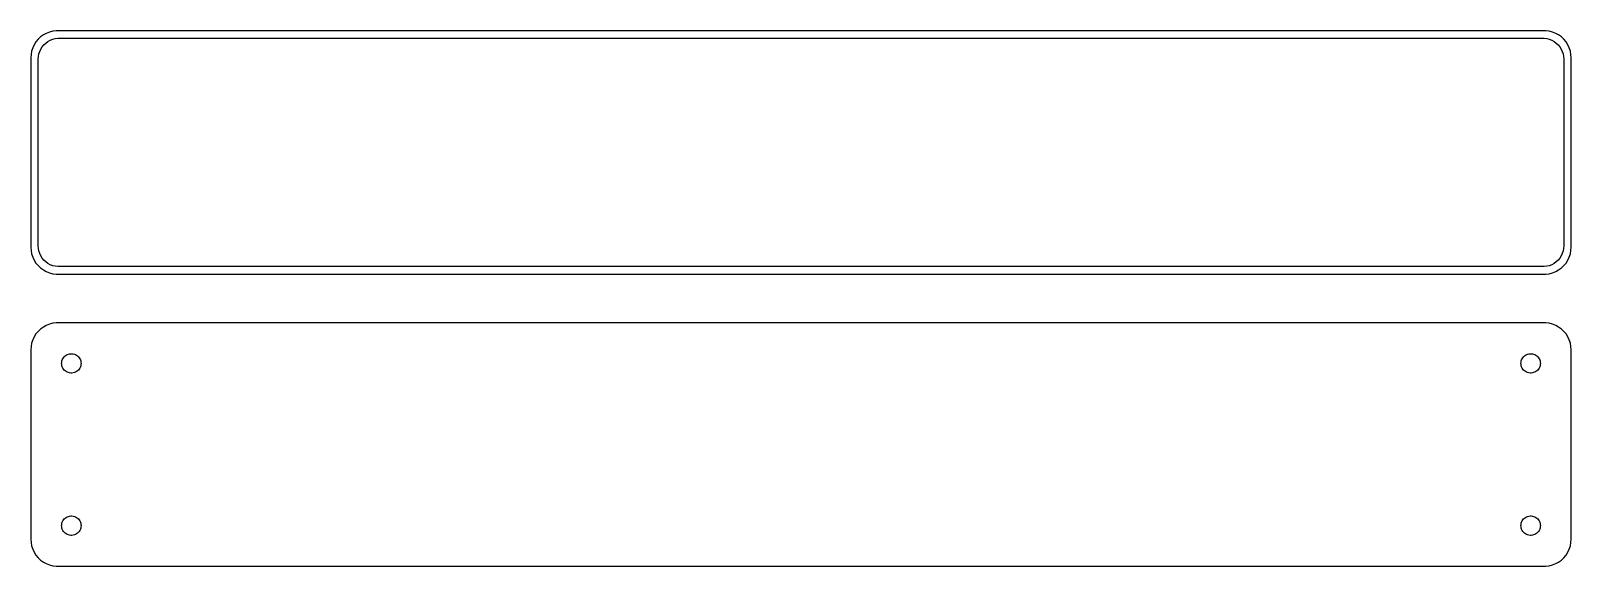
# Model space of a CAD drawing. Header units: metres. Extents: x -142 to 142, y 32 to 130.
import ezdxf

# ---------------------------------------------------------------- set-up
doc = ezdxf.new("R2010")
doc.units = ezdxf.units.M

msp = doc.modelspace()

# ---------------------------------------------------------------- linework, layer by layer
for p, q in [((-141.545, 128.439), (-141.882, 127.909)), ((-141.145, 128.923), (-141.545, 128.439)), ((-140.687, 129.353), (-141.145, 128.923)), ((-140.179, 129.722), (-140.687, 129.353)), ((-139.629, 130.024), (-140.179, 129.722)), ((-139.716, 128.231), (-139.323, 128.517)), ((-139.045, 130.255), (-139.629, 130.024)), ((-139.323, 128.517), (-138.898, 128.751)), ((-138.437, 130.411), (-139.045, 130.255)), ((-138.898, 128.751), (-138.446, 128.93)), ((-138.446, 128.93), (-137.975, 129.051)), ((-137.814, 130.49), (-138.437, 130.411)), ((-137.975, 129.051), (-137.493, 129.112)), ((137.814, 130.49), (-137.814, 130.49)), ((-137.493, 129.112), (137.493, 129.112)), ((137.493, 129.112), (137.975, 129.051)), ((138.437, 130.411), (137.814, 130.49)), ((137.975, 129.051), (138.446, 128.93)), ((139.045, 130.255), (138.437, 130.411)), ((138.446, 128.93), (138.898, 128.751)), ((138.898, 128.751), (139.323, 128.517)), ((139.629, 130.024), (139.045, 130.255)), ((139.323, 128.517), (139.716, 128.231)), ((140.179, 129.722), (139.629, 130.024)), ((140.687, 129.353), (140.179, 129.722)), ((141.145, 128.923), (140.687, 129.353)), ((141.545, 128.439), (141.145, 128.923)), ((141.882, 127.909), (141.545, 128.439)), ((-142.461, 126.127), (-142.5, 125.5)), ((-142.5, 125.5), (-142.5, 90.5)), ((-142.343, 126.743), (-142.461, 126.127)), ((-142.149, 127.341), (-142.343, 126.743)), ((-141.882, 127.909), (-142.149, 127.341)), ((-141.119, 125.25), (-141.089, 125.735)), ((-141.089, 125.735), (-140.998, 126.212)), ((-140.998, 126.212), (-140.848, 126.674)), ((-140.848, 126.674), (-140.641, 127.114)), ((-140.641, 127.114), (-140.38, 127.524)), ((-140.38, 127.524), (-140.071, 127.899)), ((-140.071, 127.899), (-139.716, 128.231)), ((139.716, 128.231), (140.071, 127.899)), ((140.071, 127.899), (140.38, 127.524)), ((140.38, 127.524), (140.641, 127.114)), ((140.641, 127.114), (140.848, 126.674)), ((140.848, 126.674), (140.998, 126.212)), ((140.998, 126.212), (141.089, 125.735)), ((141.089, 125.735), (141.119, 125.25)), ((142.149, 127.341), (141.882, 127.909)), ((142.343, 126.743), (142.149, 127.341)), ((142.461, 126.127), (142.343, 126.743)), ((142.5, 125.5), (142.461, 126.127)), ((142.5, 90.5), (142.5, 125.5)), ((-141.119, 90.75), (-141.119, 125.25)), ((141.119, 125.25), (141.119, 90.75)), ((-142.5, 90.5), (-142.461, 89.8733)), ((-142.461, 89.8733), (-142.343, 89.2566)), ((-142.343, 89.2566), (-142.149, 88.6594)), ((-142.149, 88.6594), (-141.882, 88.0912)), ((-141.089, 90.265), (-141.119, 90.75)), ((-140.998, 89.7877), (-141.089, 90.265)), ((-140.848, 89.3256), (-140.998, 89.7877)), ((-140.641, 88.8859), (-140.848, 89.3256)), ((-140.38, 88.4756), (-140.641, 88.8859)), ((-140.071, 88.1012), (-140.38, 88.4756)), ((140.38, 88.4756), (140.071, 88.1012)), ((140.641, 88.8859), (140.38, 88.4756)), ((140.848, 89.3256), (140.641, 88.8859)), ((140.998, 89.7877), (140.848, 89.3256)), ((141.089, 90.265), (140.998, 89.7877)), ((141.119, 90.75), (141.089, 90.265)), ((141.882, 88.0912), (142.149, 88.6594)), ((142.149, 88.6594), (142.343, 89.2566)), ((142.343, 89.2566), (142.461, 89.8733)), ((142.461, 89.8733), (142.5, 90.5)), ((-141.882, 88.0912), (-141.545, 87.5611)), ((-141.545, 87.5611), (-141.145, 87.0773)), ((-141.145, 87.0773), (-140.687, 86.6474)), ((-140.687, 86.6474), (-140.179, 86.2784)), ((-140.179, 86.2784), (-139.629, 85.9759)), ((-139.716, 87.7685), (-140.071, 88.1012)), ((-139.323, 87.4829), (-139.716, 87.7685)), ((-139.629, 85.9759), (-139.045, 85.7447)), ((-138.898, 87.2488), (-139.323, 87.4829)), ((-139.045, 85.7447), (-138.437, 85.5886)), ((-138.446, 87.0699), (-138.898, 87.2488)), ((-137.975, 86.9491), (-138.446, 87.0699)), ((-138.437, 85.5886), (-137.814, 85.5099)), ((-137.493, 86.8882), (-137.975, 86.9491)), ((-137.814, 85.5099), (137.814, 85.5099)), ((137.493, 86.8882), (-137.493, 86.8882)), ((137.975, 86.9491), (137.493, 86.8882)), ((137.814, 85.5099), (138.437, 85.5886)), ((138.446, 87.0699), (137.975, 86.9491)), ((138.437, 85.5886), (139.045, 85.7447)), ((138.898, 87.2488), (138.446, 87.0699)), ((139.323, 87.4829), (138.898, 87.2488)), ((139.045, 85.7447), (139.629, 85.9759)), ((139.716, 87.7685), (139.323, 87.4829)), ((139.629, 85.9759), (140.179, 86.2784)), ((140.071, 88.1012), (139.716, 87.7685)), ((140.179, 86.2784), (140.687, 86.6474)), ((140.687, 86.6474), (141.145, 87.0773)), ((141.145, 87.0773), (141.545, 87.5611)), ((141.545, 87.5611), (141.882, 88.0912)), ((-141.545, 74.4389), (-141.882, 73.9088)), ((-141.145, 74.9227), (-141.545, 74.4389)), ((-140.687, 75.3526), (-141.145, 74.9227)), ((-140.179, 75.7216), (-140.687, 75.3526)), ((-139.629, 76.0241), (-140.179, 75.7216)), ((-139.045, 76.2553), (-139.629, 76.0241)), ((-138.437, 76.4114), (-139.045, 76.2553)), ((-137.814, 76.4901), (-138.437, 76.4114)), ((137.814, 76.4901), (-137.814, 76.4901)), ((138.437, 76.4114), (137.814, 76.4901)), ((139.045, 76.2553), (138.437, 76.4114)), ((139.629, 76.0241), (139.045, 76.2553)), ((140.179, 75.7216), (139.629, 76.0241)), ((140.687, 75.3526), (140.179, 75.7216)), ((141.145, 74.9227), (140.687, 75.3526)), ((141.545, 74.4389), (141.145, 74.9227)), ((141.882, 73.9088), (141.545, 74.4389)), ((-142.461, 72.1267), (-142.5, 71.5)), ((-142.5, 71.5), (-142.5, 36.5)), ((-142.343, 72.7434), (-142.461, 72.1267)), ((-142.149, 73.3406), (-142.343, 72.7434)), ((-141.882, 73.9088), (-142.149, 73.3406)), ((142.149, 73.3406), (141.882, 73.9088)), ((142.343, 72.7434), (142.149, 73.3406)), ((142.461, 72.1267), (142.343, 72.7434)), ((142.5, 71.5), (142.461, 72.1267)), ((142.5, 36.5), (142.5, 71.5)), ((-136.8, 69), (-136.786, 69.2256)), ((-136.786, 68.7744), (-136.8, 69)), ((-136.786, 69.2256), (-136.743, 69.4476)), ((-136.743, 68.5524), (-136.786, 68.7744)), ((-136.743, 69.4476), (-136.674, 69.6626)), ((-136.674, 68.3374), (-136.743, 68.5524)), ((-136.674, 69.6626), (-136.577, 69.8671)), ((-136.577, 69.8671), (-136.456, 70.058)), ((-136.456, 70.058), (-136.312, 70.2322)), ((-136.312, 70.2322), (-136.147, 70.3869)), ((-136.147, 70.3869), (-135.964, 70.5198)), ((-135.964, 70.5198), (-135.766, 70.6287)), ((-135.766, 70.6287), (-135.556, 70.7119)), ((-135.556, 70.7119), (-135.337, 70.7681)), ((-135.337, 70.7681), (-135.113, 70.7964)), ((-135.113, 70.7964), (-134.887, 70.7964)), ((-134.887, 70.7964), (-134.663, 70.7681)), ((-134.663, 70.7681), (-134.444, 70.7119)), ((-134.444, 70.7119), (-134.234, 70.6287)), ((-134.234, 70.6287), (-134.036, 70.5198)), ((-134.036, 70.5198), (-133.853, 70.3869)), ((-133.853, 70.3869), (-133.688, 70.2322)), ((-133.688, 70.2322), (-133.544, 70.058)), ((-133.544, 70.058), (-133.423, 69.8671)), ((-133.423, 69.8671), (-133.326, 69.6626)), ((-133.326, 69.6626), (-133.257, 69.4476)), ((-133.257, 68.5524), (-133.326, 68.3374)), ((-133.257, 69.4476), (-133.214, 69.2256)), ((-133.214, 68.7744), (-133.257, 68.5524)), ((-133.214, 69.2256), (-133.2, 69)), ((-133.2, 69), (-133.214, 68.7744)), ((133.2, 69), (133.214, 69.2256)), ((133.214, 68.7744), (133.2, 69)), ((133.214, 69.2256), (133.257, 69.4476)), ((133.257, 68.5524), (133.214, 68.7744)), ((133.257, 69.4476), (133.326, 69.6626)), ((133.326, 68.3374), (133.257, 68.5524)), ((133.326, 69.6626), (133.423, 69.8671)), ((133.423, 69.8671), (133.544, 70.058)), ((133.544, 70.058), (133.688, 70.2322)), ((133.688, 70.2322), (133.853, 70.3869)), ((133.853, 70.3869), (134.036, 70.5198)), ((134.036, 70.5198), (134.234, 70.6287)), ((134.234, 70.6287), (134.444, 70.7119)), ((134.444, 70.7119), (134.663, 70.7681)), ((134.663, 70.7681), (134.887, 70.7964)), ((134.887, 70.7964), (135.113, 70.7964)), ((135.113, 70.7964), (135.337, 70.7681)), ((135.337, 70.7681), (135.556, 70.7119)), ((135.556, 70.7119), (135.766, 70.6287)), ((135.766, 70.6287), (135.964, 70.5198)), ((135.964, 70.5198), (136.147, 70.3869)), ((136.147, 70.3869), (136.312, 70.2322)), ((136.312, 70.2322), (136.456, 70.058)), ((136.456, 70.058), (136.577, 69.8671)), ((136.577, 69.8671), (136.674, 69.6626)), ((136.674, 69.6626), (136.743, 69.4476)), ((136.743, 68.5524), (136.674, 68.3374)), ((136.743, 69.4476), (136.786, 69.2256)), ((136.786, 68.7744), (136.743, 68.5524)), ((136.786, 69.2256), (136.8, 69)), ((136.8, 69), (136.786, 68.7744)), ((-136.577, 68.1328), (-136.674, 68.3374)), ((-136.456, 67.942), (-136.577, 68.1328)), ((-136.312, 67.7678), (-136.456, 67.942)), ((-136.147, 67.6131), (-136.312, 67.7678)), ((-135.964, 67.4802), (-136.147, 67.6131)), ((-135.766, 67.3713), (-135.964, 67.4802)), ((-135.556, 67.2881), (-135.766, 67.3713)), ((-135.337, 67.2319), (-135.556, 67.2881)), ((-135.113, 67.2036), (-135.337, 67.2319)), ((-134.887, 67.2036), (-135.113, 67.2036)), ((-134.663, 67.2319), (-134.887, 67.2036)), ((-134.444, 67.2881), (-134.663, 67.2319)), ((-134.234, 67.3713), (-134.444, 67.2881)), ((-134.036, 67.4802), (-134.234, 67.3713)), ((-133.853, 67.6131), (-134.036, 67.4802)), ((-133.688, 67.7678), (-133.853, 67.6131)), ((-133.544, 67.942), (-133.688, 67.7678)), ((-133.423, 68.1328), (-133.544, 67.942)), ((-133.326, 68.3374), (-133.423, 68.1328)), ((133.423, 68.1328), (133.326, 68.3374)), ((133.544, 67.942), (133.423, 68.1328)), ((133.688, 67.7678), (133.544, 67.942)), ((133.853, 67.6131), (133.688, 67.7678)), ((134.036, 67.4802), (133.853, 67.6131)), ((134.234, 67.3713), (134.036, 67.4802)), ((134.444, 67.2881), (134.234, 67.3713)), ((134.663, 67.2319), (134.444, 67.2881)), ((134.887, 67.2036), (134.663, 67.2319)), ((135.113, 67.2036), (134.887, 67.2036)), ((135.337, 67.2319), (135.113, 67.2036)), ((135.556, 67.2881), (135.337, 67.2319)), ((135.766, 67.3713), (135.556, 67.2881)), ((135.964, 67.4802), (135.766, 67.3713)), ((136.147, 67.6131), (135.964, 67.4802)), ((136.312, 67.7678), (136.147, 67.6131)), ((136.456, 67.942), (136.312, 67.7678)), ((136.577, 68.1328), (136.456, 67.942)), ((136.674, 68.3374), (136.577, 68.1328)), ((-136.577, 39.8672), (-136.456, 40.058)), ((-136.456, 40.058), (-136.312, 40.2322)), ((-136.312, 40.2322), (-136.147, 40.3869)), ((-136.147, 40.3869), (-135.964, 40.5198)), ((-135.964, 40.5198), (-135.766, 40.6287)), ((-135.766, 40.6287), (-135.556, 40.7119)), ((-135.556, 40.7119), (-135.337, 40.7681)), ((-135.337, 40.7681), (-135.113, 40.7964)), ((-135.113, 40.7964), (-134.887, 40.7964)), ((-134.887, 40.7964), (-134.663, 40.7681)), ((-134.663, 40.7681), (-134.444, 40.7119)), ((-134.444, 40.7119), (-134.234, 40.6287)), ((-134.234, 40.6287), (-134.036, 40.5198)), ((-134.036, 40.5198), (-133.853, 40.3869)), ((-133.853, 40.3869), (-133.688, 40.2322)), ((-133.688, 40.2322), (-133.544, 40.058)), ((-133.544, 40.058), (-133.423, 39.8672)), ((133.423, 39.8672), (133.544, 40.058)), ((133.544, 40.058), (133.688, 40.2322)), ((133.688, 40.2322), (133.853, 40.3869)), ((133.853, 40.3869), (134.036, 40.5198)), ((134.036, 40.5198), (134.234, 40.6287)), ((134.234, 40.6287), (134.444, 40.7119)), ((134.444, 40.7119), (134.663, 40.7681)), ((134.663, 40.7681), (134.887, 40.7964)), ((134.887, 40.7964), (135.113, 40.7964)), ((135.113, 40.7964), (135.337, 40.7681)), ((135.337, 40.7681), (135.556, 40.7119)), ((135.556, 40.7119), (135.766, 40.6287)), ((135.766, 40.6287), (135.964, 40.5198)), ((135.964, 40.5198), (136.147, 40.3869)), ((136.147, 40.3869), (136.312, 40.2322)), ((136.312, 40.2322), (136.456, 40.058)), ((136.456, 40.058), (136.577, 39.8672)), ((-136.8, 39), (-136.786, 39.2256)), ((-136.786, 38.7744), (-136.8, 39)), ((-136.786, 39.2256), (-136.743, 39.4476)), ((-136.743, 38.5524), (-136.786, 38.7744)), ((-136.743, 39.4476), (-136.674, 39.6626)), ((-136.674, 38.3374), (-136.743, 38.5524)), ((-136.674, 39.6626), (-136.577, 39.8672)), ((-136.577, 38.1329), (-136.674, 38.3374)), ((-136.456, 37.942), (-136.577, 38.1329)), ((-136.312, 37.7678), (-136.456, 37.942)), ((-136.147, 37.6131), (-136.312, 37.7678)), ((-135.964, 37.4802), (-136.147, 37.6131)), ((-135.766, 37.3713), (-135.964, 37.4802)), ((-135.556, 37.2881), (-135.766, 37.3713)), ((-135.337, 37.2319), (-135.556, 37.2881)), ((-135.113, 37.2036), (-135.337, 37.2319)), ((-134.887, 37.2036), (-135.113, 37.2036)), ((-134.663, 37.2319), (-134.887, 37.2036)), ((-134.444, 37.2881), (-134.663, 37.2319)), ((-134.234, 37.3713), (-134.444, 37.2881)), ((-134.036, 37.4802), (-134.234, 37.3713)), ((-133.853, 37.6131), (-134.036, 37.4802)), ((-133.688, 37.7678), (-133.853, 37.6131)), ((-133.544, 37.942), (-133.688, 37.7678)), ((-133.423, 38.1329), (-133.544, 37.942)), ((-133.423, 39.8672), (-133.326, 39.6626)), ((-133.326, 38.3374), (-133.423, 38.1329)), ((-133.326, 39.6626), (-133.257, 39.4476)), ((-133.257, 38.5524), (-133.326, 38.3374)), ((-133.257, 39.4476), (-133.214, 39.2256)), ((-133.214, 38.7744), (-133.257, 38.5524)), ((-133.214, 39.2256), (-133.2, 39)), ((-133.2, 39), (-133.214, 38.7744)), ((133.2, 39), (133.214, 39.2256)), ((133.214, 38.7744), (133.2, 39)), ((133.214, 39.2256), (133.257, 39.4476)), ((133.257, 38.5524), (133.214, 38.7744)), ((133.257, 39.4476), (133.326, 39.6626)), ((133.326, 38.3374), (133.257, 38.5524)), ((133.326, 39.6626), (133.423, 39.8672)), ((133.423, 38.1329), (133.326, 38.3374)), ((133.544, 37.942), (133.423, 38.1329)), ((133.688, 37.7678), (133.544, 37.942)), ((133.853, 37.6131), (133.688, 37.7678)), ((134.036, 37.4802), (133.853, 37.6131)), ((134.234, 37.3713), (134.036, 37.4802)), ((134.444, 37.2881), (134.234, 37.3713)), ((134.663, 37.2319), (134.444, 37.2881)), ((134.887, 37.2036), (134.663, 37.2319)), ((135.113, 37.2036), (134.887, 37.2036)), ((135.337, 37.2319), (135.113, 37.2036)), ((135.556, 37.2881), (135.337, 37.2319)), ((135.766, 37.3713), (135.556, 37.2881)), ((135.964, 37.4802), (135.766, 37.3713)), ((136.147, 37.6131), (135.964, 37.4802)), ((136.312, 37.7678), (136.147, 37.6131)), ((136.456, 37.942), (136.312, 37.7678)), ((136.577, 38.1329), (136.456, 37.942)), ((136.577, 39.8672), (136.674, 39.6626)), ((136.674, 38.3374), (136.577, 38.1329)), ((136.674, 39.6626), (136.743, 39.4476)), ((136.743, 38.5524), (136.674, 38.3374)), ((136.743, 39.4476), (136.786, 39.2256)), ((136.786, 38.7744), (136.743, 38.5524)), ((136.786, 39.2256), (136.8, 39)), ((136.8, 39), (136.786, 38.7744)), ((-142.5, 36.5), (-142.461, 35.8733)), ((-142.461, 35.8733), (-142.343, 35.2566)), ((-142.343, 35.2566), (-142.149, 34.6594)), ((-142.149, 34.6594), (-141.882, 34.0912)), ((141.882, 34.0912), (142.149, 34.6594)), ((142.149, 34.6594), (142.343, 35.2566)), ((142.343, 35.2566), (142.461, 35.8733)), ((142.461, 35.8733), (142.5, 36.5)), ((-141.882, 34.0912), (-141.545, 33.5611)), ((-141.545, 33.5611), (-141.145, 33.0773)), ((-141.145, 33.0773), (-140.687, 32.6474)), ((-140.687, 32.6474), (-140.179, 32.2784)), ((-140.179, 32.2784), (-139.629, 31.9759)), ((-139.629, 31.9759), (-139.045, 31.7447)), ((-139.045, 31.7447), (-138.437, 31.5886)), ((-138.437, 31.5886), (-137.814, 31.5099)), ((-137.814, 31.5099), (137.814, 31.5099)), ((137.814, 31.5099), (138.437, 31.5886)), ((138.437, 31.5886), (139.045, 31.7447)), ((139.045, 31.7447), (139.629, 31.9759)), ((139.629, 31.9759), (140.179, 32.2784)), ((140.179, 32.2784), (140.687, 32.6474)), ((140.687, 32.6474), (141.145, 33.0773)), ((141.145, 33.0773), (141.545, 33.5611)), ((141.545, 33.5611), (141.882, 34.0912))]:
    msp.add_line(p, q)

doc.saveas('drawing.dxf')
